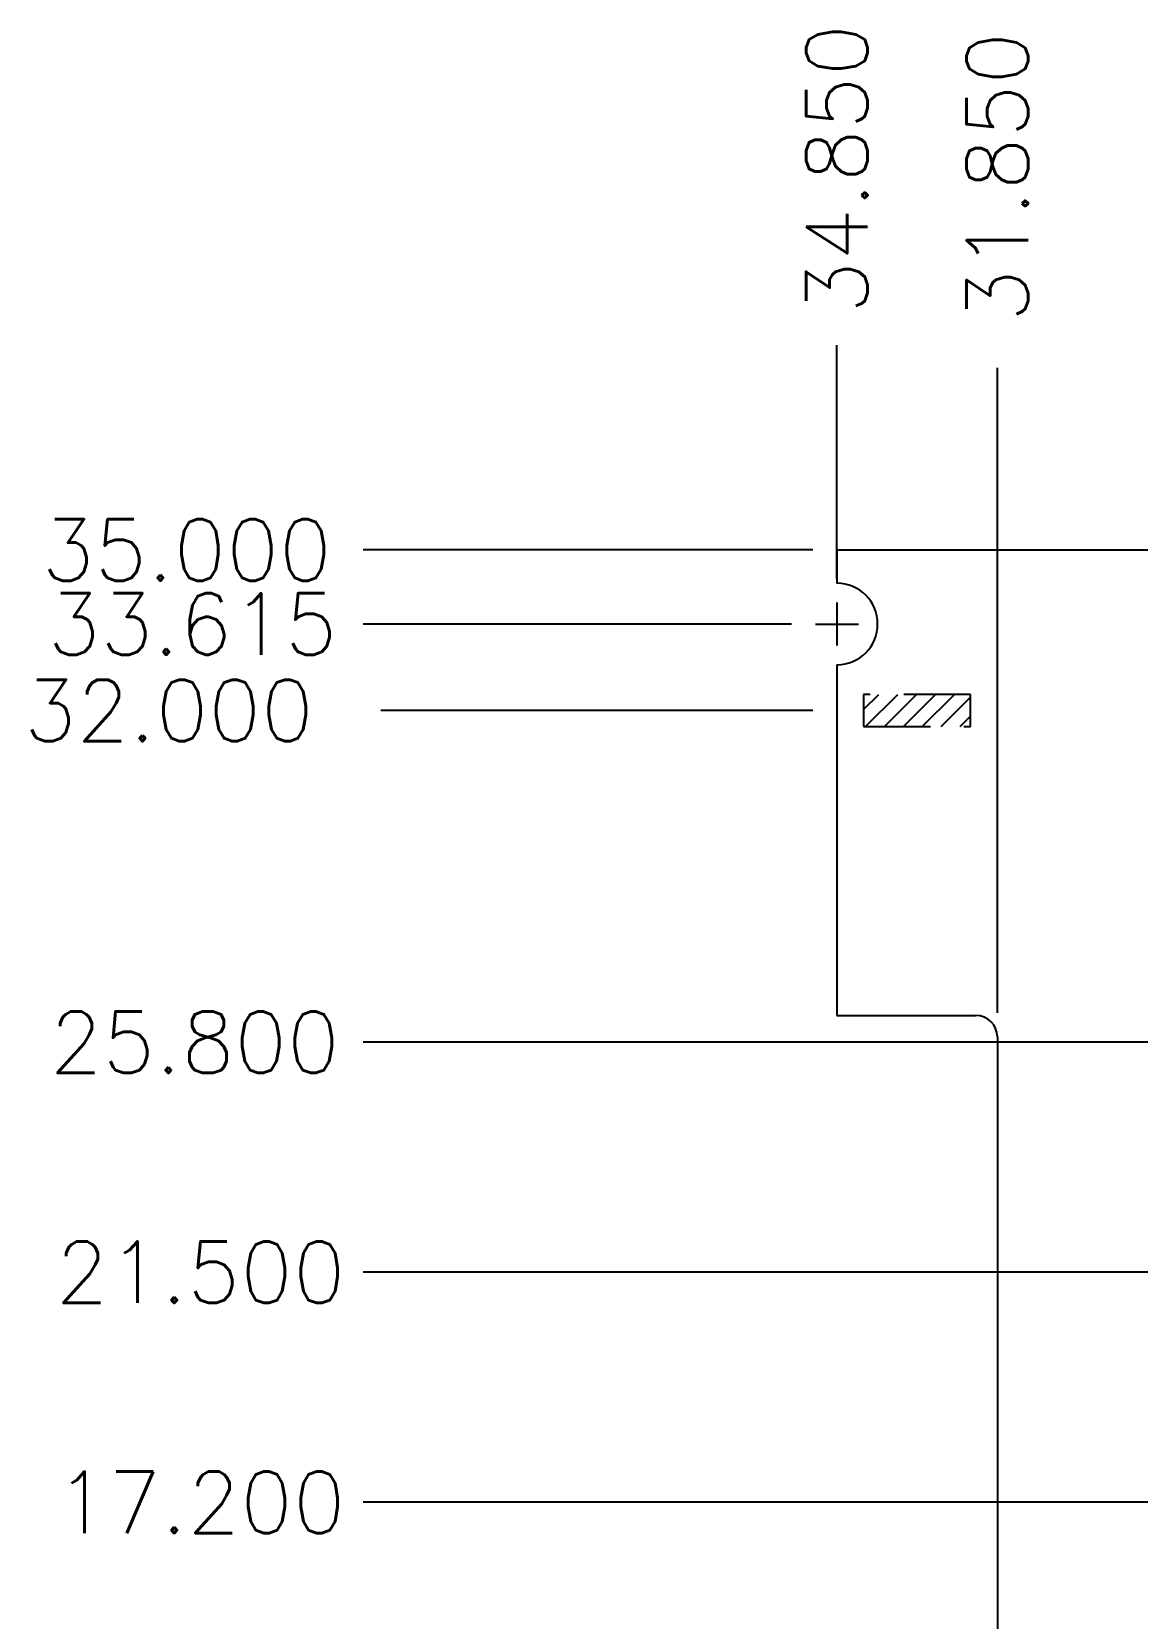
# Model space of a CAD drawing. Extents: x 580 to 695, y -153 to -2.
# Drawn here: x 586.6 to 607.27, y -31.26 to -1.61 of the extents above; entities that cross this region are included whole.
import ezdxf

# ---------------------------------------------------------------- set-up
doc = ezdxf.new("R2010")
doc.units = 0
doc.header["$LTSCALE"] = 5
doc.header["$MEASUREMENT"] = 0
doc.linetypes.add('CENTER', pattern=[2, 1.25, -0.25, 0.25, -0.25])
doc.linetypes.add('HIDDEN', pattern=[0.375, 0.25, -0.125])
doc.layers.add('1', color=7, linetype='CONTINUOUS')
doc.layers.add('1D', color=4, linetype='CONTINUOUS')
doc.styles.add('SIMPLEX', font='SIMPLEX')

msp = doc.modelspace()

# ---------------------------------------------------------------- hatches: boundary and pattern name
at = {"layer": '1D'}
h = msp.add_hatch(dxfattribs=at)
h.set_pattern_fill('ANSI31', color=256, scale=2, style=0)
h.set_pattern_definition([(45, (896.81858, -46.29486), (-0.1767767, 0.1767767), [])])
h.paths.add_polyline_path([(602.152, -13.995), (602.152, -14.595), (604.152, -14.595), (604.152, -13.995)])
h.paths.add_polyline_path([(602.152, -78.595), (602.152, -77.995), (604.152, -77.995), (604.152, -78.595)])

# ---------------------------------------------------------------- linework, layer by layer
at = {"layer": '1'}
for p, q in [((601.652, -11.295), (671.431, -11.295)), ((601.652, -11.295), (601.652, -11.918)), ((601.652, -13.442), (601.652, -19.995)), ((601.652, -19.995), (604.252, -19.995)), ((604.652, -20.395), (604.652, -42.595))]:
    msp.add_line(p, q, dxfattribs=at)
for centre, radius, start in [((601.652, -12.68), 0.762, 270), ((604.252, -20.395), 0.4, 0)]:
    msp.add_arc(centre, radius, start, 90, dxfattribs=at)
at = {"layer": '1D'}
for p, q in [((601.652, -11.828), (601.652, -7.469)), ((604.652, -19.945), (604.652, -7.89)), ((601.202, -11.295), (592.792, -11.295)), ((600.8, -12.68), (592.792, -12.68)), ((601.202, -14.295), (593.123, -14.295)), ((611.449, -20.495), (592.792, -20.495)), ((611.449, -24.795), (592.792, -24.795)), ((611.449, -29.095), (592.792, -29.095))]:
    msp.add_line(p, q, dxfattribs=at)
at = {"layer": '1D', "linetype": 'CENTER'}
for p, q in [((601.652, -12.278), (601.652, -13.082)), ((601.25, -12.68), (602.054, -12.68))]:
    msp.add_line(p, q, dxfattribs=at)
at = {"layer": '1D', "color": 4, "linetype": 'HIDDEN'}
msp.add_lwpolyline([(602.152, -13.995), (602.152, -14.595), (604.152, -14.595), (604.152, -13.995)], close=True, dxfattribs=at)

# ---------------------------------------------------------------- texts
at = {"layer": '1D', "char_height": 1.15, "attachment_point": 5, "rotation": 90, "style": 'SIMPLEX'}
for s, insert in [('\\A1;34.850', (601.652, -4.172)), ('\\A1;31.850', (604.652, -4.325))]:
    msp.add_mtext(s, dxfattribs=dict(at, insert=insert))
at = {"layer": '1D', "char_height": 1.15, "attachment_point": 5, "style": 'SIMPLEX'}
for s, insert in [('\\A1;35.000', (589.494, -11.295)), ('\\A1;33.615', (589.604, -12.68)), ('\\A1;32.000', (589.159, -14.295)), ('25.800', (589.644, -20.495)), ('21.500', (589.754, -24.795)), ('17.200', (589.754, -29.095))]:
    msp.add_mtext(s, dxfattribs=dict(at, insert=insert))

doc.saveas('drawing.dxf')
